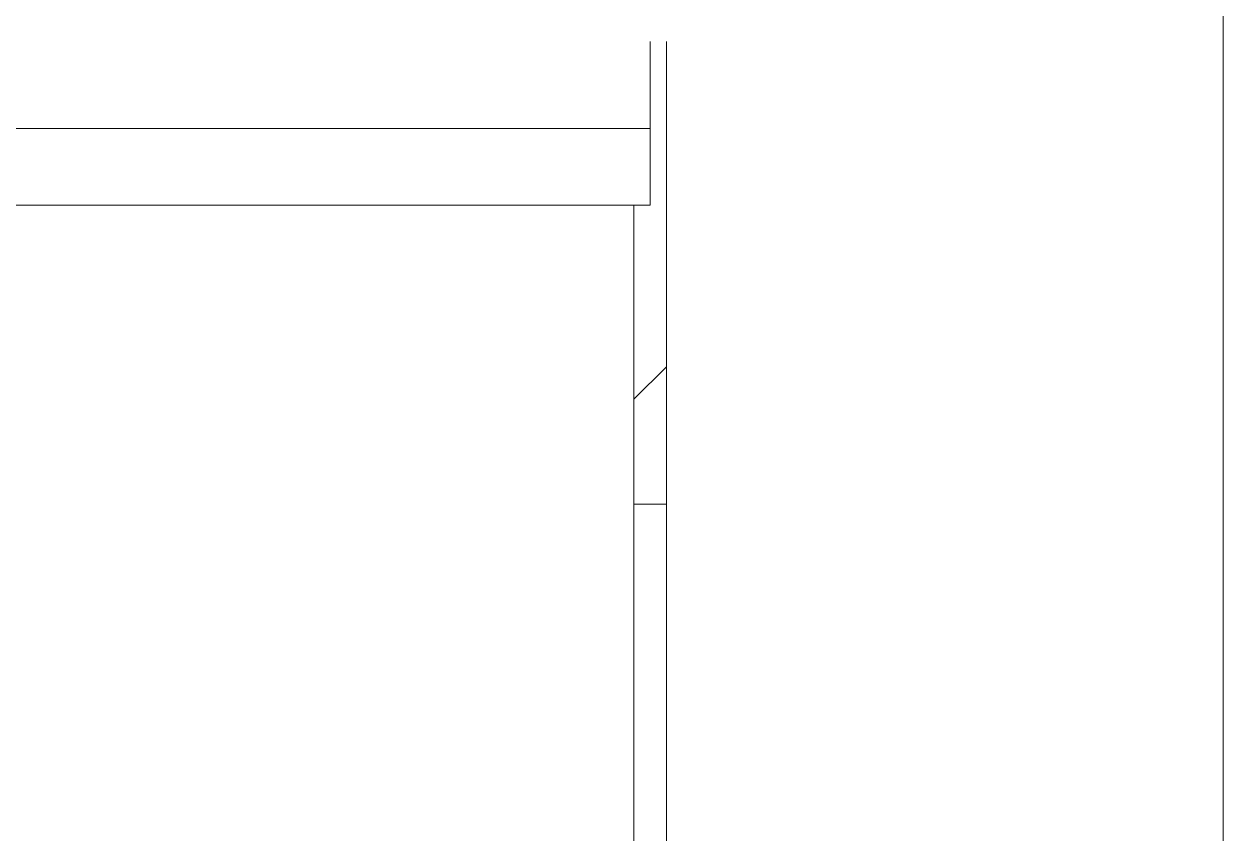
# Model space of a CAD drawing. Extents: x -319 to 3117, y -991 to 292.
# Drawn here: x 2434.59 to 2442, y -554.64 to -549.64 of the extents above; entities that cross this region are included whole.
import ezdxf

# ---------------------------------------------------------------- set-up
doc = ezdxf.new("R2010")
doc.units = 0
doc.layers.get('0').update_dxf_attribs({"lineweight": 15})
doc.layers.add('Layer 1', color=7, linetype='Continuous')

# ---------------------------------------------------------------- blocks, each defined once
blk = doc.blocks.new('A$C160C5CDC')
at = {"layer": 'Layer 1', "color": 0, "lineweight": 20}
for points in [[(18.2118, 42.5326), (18.2118, 42.5326), (18.2118, 43.0439), (18.2118, 43.0439)], [(18.2118, 42.5326), (18.2118, 42.5326), (18.2118, 43.0439), (18.2118, 43.0439)], [(18.2118, 42.5326), (18.2118, 42.5326), (18.2118, 43.0439), (18.2118, 43.0439)], [(18.2118, 42.5326), (18.2118, 42.5326), (18.2118, 43.0439), (18.2118, 43.0439)], [(18.2118, 42.5326), (18.2118, 42.5326), (18.2118, 43.0439), (18.2118, 43.0439)], [(18.2118, 42.5326), (18.2118, 42.5326), (18.2118, 43.0439), (18.2118, 43.0439)], [(18.2118, 42.5326), (18.2118, 42.5326), (18.2118, 43.0439), (18.2118, 43.0439)], [(18.2118, 42.5326), (18.2118, 42.5326), (18.2118, 43.0439), (18.2118, 43.0439)], [(18.2118, 42.5326), (18.2118, 42.5326), (18.2118, 43.0439), (18.2118, 43.0439)], [(18.2118, 42.5326), (18.2118, 42.5326), (18.2118, 43.0439), (18.2118, 43.0439)], [(18.2118, 42.5326), (18.2118, 42.5326), (18.2118, 43.0439), (18.2118, 43.0439)], [(18.2118, 42.5326), (18.2118, 42.5326), (18.2118, 43.0439), (18.2118, 43.0439)], [(18.2118, 42.5326), (18.2118, 42.5326), (18.2118, 43.0439), (18.2118, 43.0439)], [(18.2118, 42.5326), (18.2118, 42.5326), (18.2118, 43.0439), (18.2118, 43.0439)], [(18.2118, 42.5326), (18.2118, 42.5326), (18.2118, 43.0439), (18.2118, 43.0439)], [(18.2118, 42.5326), (18.2118, 42.5326), (18.2118, 43.0439), (18.2118, 43.0439)], [(18.2118, 42.5326), (18.2118, 42.5326), (18.2118, 43.0439), (18.2118, 43.0439)], [(18.2118, 42.5326), (18.2118, 42.5326), (18.2118, 43.0439), (18.2118, 43.0439)], [(18.2118, 42.5326), (18.2118, 42.5326), (18.2118, 43.0439), (18.2118, 43.0439)], [(18.2118, 42.5326), (18.2118, 42.5326), (18.2118, 43.0439), (18.2118, 43.0439)], [(18.2118, 42.5326), (18.2118, 42.5326), (18.2118, 43.0439), (18.2118, 43.0439)], [(18.2118, 42.786), (18.2118, 42.786), (18.2118, 42.5326), (18.2118, 42.5326)], [(18.2118, 42.786), (18.2118, 42.786), (18.2118, 42.5326), (18.2118, 42.5326)], [(18.2118, 42.786), (18.2118, 42.786), (18.2118, 42.5326), (18.2118, 42.5326)], [(18.2118, 42.786), (18.2118, 42.786), (18.2118, 42.5326), (18.2118, 42.5326)], [(18.2118, 42.786), (18.2118, 42.786), (18.2118, 42.5326), (18.2118, 42.5326)], [(18.2118, 42.786), (18.2118, 42.786), (18.2118, 42.5326), (18.2118, 42.5326)], [(18.2118, 42.786), (18.2118, 42.786), (18.2118, 42.5326), (18.2118, 42.5326)], [(18.2118, 42.786), (18.2118, 42.786), (18.2118, 42.5326), (18.2118, 42.5326)], [(18.2118, 42.786), (18.2118, 42.786), (18.2118, 42.5326), (18.2118, 42.5326)], [(18.2118, 42.786), (18.2118, 42.786), (18.2118, 42.5326), (18.2118, 42.5326)], [(18.2118, 42.786), (18.2118, 42.786), (18.2118, 42.5326), (18.2118, 42.5326)], [(18.2118, 42.786), (18.2118, 42.786), (18.2118, 42.5326), (18.2118, 42.5326)], [(18.2118, 42.786), (18.2118, 42.786), (18.2118, 42.5326), (18.2118, 42.5326)], [(18.2118, 42.786), (18.2118, 42.786), (18.2118, 42.5326), (18.2118, 42.5326)], [(18.2118, 42.786), (18.2118, 42.786), (18.2118, 42.5326), (18.2118, 42.5326)], [(18.2118, 42.786), (18.2118, 42.786), (18.2118, 42.5326), (18.2118, 42.5326)], [(18.2118, 42.786), (18.2118, 42.786), (18.2118, 42.5326), (18.2118, 42.5326)], [(18.2118, 42.786), (18.2118, 42.786), (18.2118, 42.5326), (18.2118, 42.5326)], [(18.2118, 42.786), (18.2118, 42.786), (18.2118, 42.5326), (18.2118, 42.5326)], [(18.2118, 42.786), (18.2118, 42.786), (18.2118, 42.5326), (18.2118, 42.5326)], [(18.2118, 42.786), (18.2118, 42.786), (18.2118, 42.5326), (18.2118, 42.5326)], [(18.2118, 42.786), (18.2118, 42.786), (18.2118, 42.5326), (18.2118, 42.5326)], [(18.2118, 42.786), (18.2118, 42.786), (18.2118, 42.5326), (18.2118, 42.5326)], [(18.2118, 42.786), (18.2118, 42.786), (18.2118, 42.5326), (18.2118, 42.5326)], [(18.2118, 42.786), (18.2118, 42.786), (18.2118, 42.5326), (18.2118, 42.5326)], [(18.2118, 42.786), (18.2118, 42.786), (18.2118, 42.5326), (18.2118, 42.5326)], [(18.2118, 42.786), (18.2118, 42.786), (18.2118, 42.5326), (18.2118, 42.5326)], [(18.2118, 42.786), (18.2118, 42.786), (18.2118, 42.5326), (18.2118, 42.5326)], [(18.2118, 42.786), (18.2118, 42.786), (18.2118, 42.5326), (18.2118, 42.5326)], [(18.2118, 42.786), (18.2118, 42.786), (18.2118, 42.5326), (18.2118, 42.5326)], [(18.2118, 42.786), (18.2118, 42.786), (18.2118, 42.5326), (18.2118, 42.5326)], [(18.2118, 42.786), (18.2118, 42.786), (18.2118, 42.5326), (18.2118, 42.5326)], [(18.2118, 42.786), (18.2118, 42.786), (18.2118, 42.5326), (18.2118, 42.5326)], [(18.2118, 42.786), (18.2118, 42.786), (18.2118, 42.5326), (18.2118, 42.5326)], [(18.2118, 42.786), (18.2118, 42.786), (18.2118, 42.5326), (18.2118, 42.5326)], [(18.2118, 42.786), (18.2118, 42.786), (18.2118, 42.5326), (18.2118, 42.5326)], [(18.2118, 42.786), (18.2118, 42.786), (18.2118, 42.5326), (18.2118, 42.5326)], [(18.2118, 42.786), (18.2118, 42.786), (18.2118, 42.5326), (18.2118, 42.5326)], [(18.2118, 42.786), (18.2118, 42.786), (18.2118, 42.5326), (18.2118, 42.5326)], [(18.2118, 42.786), (18.2118, 42.786), (18.2118, 42.5326), (18.2118, 42.5326)], [(18.2118, 42.786), (18.2118, 42.786), (18.2118, 42.5326), (18.2118, 42.5326)], [(18.2118, 42.786), (18.2118, 42.786), (18.2118, 42.5326), (18.2118, 42.5326)], [(14.6739, 42.5706), (14.6739, 42.5706), (14.6739, 42.5706), (14.6739, 42.5706)], [(14.6739, 42.033), (14.6739, 42.033), (14.6739, 42.5706), (14.6739, 42.5706)], [(14.6739, 42.033), (14.6739, 42.033), (14.6739, 42.5706), (14.6739, 42.5706)], [(14.6739, 42.033), (14.6739, 42.033), (14.6739, 42.5706), (14.6739, 42.5706)], [(14.6739, 42.033), (14.6739, 42.033), (14.6739, 42.5706), (14.6739, 42.5706)], [(14.6739, 42.033), (14.6739, 42.033), (14.6739, 42.5706), (14.6739, 42.5706)], [(14.6739, 42.033), (14.6739, 42.033), (14.6739, 42.5706), (14.6739, 42.5706)], [(14.6739, 42.033), (14.6739, 42.033), (14.6739, 42.5706), (14.6739, 42.5706)], [(14.6739, 42.033), (14.6739, 42.033), (14.6739, 42.5706), (14.6739, 42.5706)], [(14.6739, 42.033), (14.6739, 42.033), (14.6739, 42.5706), (14.6739, 42.5706)], [(14.6739, 42.033), (14.6739, 42.033), (14.6739, 42.5706), (14.6739, 42.5706)], [(14.6739, 42.033), (14.6739, 42.033), (14.6739, 42.5706), (14.6739, 42.5706)], [(14.6739, 42.033), (14.6739, 42.033), (14.6739, 42.5706), (14.6739, 42.5706)], [(14.6739, 42.033), (14.6739, 42.033), (14.6739, 42.5706), (14.6739, 42.5706)], [(14.6739, 42.033), (14.6739, 42.033), (14.6739, 42.5706), (14.6739, 42.5706)], [(14.6739, 42.033), (14.6739, 42.033), (14.6739, 42.5706), (14.6739, 42.5706)], [(14.6739, 42.033), (14.6739, 42.033), (14.6739, 42.5706), (14.6739, 42.5706)], [(14.6739, 42.033), (14.6739, 42.033), (14.6739, 42.5706), (14.6739, 42.5706)], [(14.6739, 42.033), (14.6739, 42.033), (14.6739, 42.5706), (14.6739, 42.5706)], [(14.6739, 42.033), (14.6739, 42.033), (14.6739, 42.5706), (14.6739, 42.5706)], [(14.6739, 42.033), (14.6739, 42.033), (14.6739, 42.5706), (14.6739, 42.5706)], [(14.6739, 42.033), (14.6739, 42.033), (14.6739, 42.5706), (14.6739, 42.5706)], [(14.7744, 42.5706), (14.7744, 42.5706), (14.7744, 42.5706), (14.7744, 42.5706)], [(14.7744, 42.3445), (14.7744, 42.3445), (14.7744, 42.5706), (14.7744, 42.5706)], [(14.7744, 42.3445), (14.7744, 42.3445), (14.7744, 42.5706), (14.7744, 42.5706)], [(14.7744, 42.3445), (14.7744, 42.3445), (14.7744, 42.5706), (14.7744, 42.5706)], [(14.7744, 42.3445), (14.7744, 42.3445), (14.7744, 42.5706), (14.7744, 42.5706)], [(14.7744, 42.3445), (14.7744, 42.3445), (14.7744, 42.5706), (14.7744, 42.5706)], [(14.7744, 42.3445), (14.7744, 42.3445), (14.7744, 42.5706), (14.7744, 42.5706)], [(14.7744, 42.3445), (14.7744, 42.3445), (14.7744, 42.5706), (14.7744, 42.5706)], [(14.7744, 42.3445), (14.7744, 42.3445), (14.7744, 42.5706), (14.7744, 42.5706)], [(14.7744, 42.3445), (14.7744, 42.3445), (14.7744, 42.5706), (14.7744, 42.5706)], [(14.7744, 42.3445), (14.7744, 42.3445), (14.7744, 42.5706), (14.7744, 42.5706)], [(14.7744, 42.3445), (14.7744, 42.3445), (14.7744, 42.5706), (14.7744, 42.5706)], [(14.7744, 42.3445), (14.7744, 42.3445), (14.7744, 42.5706), (14.7744, 42.5706)], [(14.7744, 42.3445), (14.7744, 42.3445), (14.7744, 42.5706), (14.7744, 42.5706)], [(14.7744, 42.3445), (14.7744, 42.3445), (14.7744, 42.5706), (14.7744, 42.5706)], [(14.7744, 42.3445), (14.7744, 42.3445), (14.7744, 42.5706), (14.7744, 42.5706)], [(14.7744, 42.3445), (14.7744, 42.3445), (14.7744, 42.5706), (14.7744, 42.5706)], [(14.7744, 42.3445), (14.7744, 42.3445), (14.7744, 42.5706), (14.7744, 42.5706)], [(14.7744, 42.3445), (14.7744, 42.3445), (14.7744, 42.5706), (14.7744, 42.5706)], [(14.7744, 42.3445), (14.7744, 42.3445), (14.7744, 42.5706), (14.7744, 42.5706)], [(14.7744, 42.3445), (14.7744, 42.3445), (14.7744, 42.5706), (14.7744, 42.5706)], [(14.7744, 42.3445), (14.7744, 42.3445), (14.7744, 42.5706), (14.7744, 42.5706)], [(18.2118, 42.5326), (18.2118, 42.5326), (18.2118, 42.5326), (18.2118, 42.5326)], [(18.2118, 42.5326), (18.2118, 42.5326), (18.2118, 41.3301), (18.2118, 41.3301)], [(18.2118, 42.5326), (18.2118, 42.5326), (18.2118, 41.3301), (18.2118, 41.3301)], [(18.2118, 42.5326), (18.2118, 42.5326), (18.2118, 41.3301), (18.2118, 41.3301)], [(18.2118, 42.5326), (18.2118, 42.5326), (18.2118, 41.3301), (18.2118, 41.3301)], [(18.2118, 42.5326), (18.2118, 42.5326), (18.2118, 41.3301), (18.2118, 41.3301)], [(18.2118, 42.5326), (18.2118, 42.5326), (18.2118, 41.3301), (18.2118, 41.3301)], [(18.2118, 42.5326), (18.2118, 42.5326), (18.2118, 41.3301), (18.2118, 41.3301)], [(18.2118, 42.5326), (18.2118, 42.5326), (18.2118, 41.3301), (18.2118, 41.3301)], [(18.2118, 42.5326), (18.2118, 42.5326), (18.2118, 41.3301), (18.2118, 41.3301)], [(18.2118, 42.5326), (18.2118, 42.5326), (18.2118, 41.3301), (18.2118, 41.3301)], [(18.2118, 42.5326), (18.2118, 42.5326), (18.2118, 41.3301), (18.2118, 41.3301)], [(18.2118, 42.5326), (18.2118, 42.5326), (18.2118, 41.3301), (18.2118, 41.3301)], [(18.2118, 42.5326), (18.2118, 42.5326), (18.2118, 41.3301), (18.2118, 41.3301)], [(18.2118, 42.5326), (18.2118, 42.5326), (18.2118, 41.3301), (18.2118, 41.3301)], [(18.2118, 42.5326), (18.2118, 42.5326), (18.2118, 41.3301), (18.2118, 41.3301)], [(18.2118, 42.5326), (18.2118, 42.5326), (18.2118, 41.3301), (18.2118, 41.3301)], [(18.2118, 42.5326), (18.2118, 42.5326), (18.2118, 41.3301), (18.2118, 41.3301)], [(18.2118, 42.5326), (18.2118, 42.5326), (18.2118, 41.3301), (18.2118, 41.3301)], [(18.2118, 42.5326), (18.2118, 42.5326), (18.2118, 41.3301), (18.2118, 41.3301)], [(18.2118, 42.5326), (18.2118, 42.5326), (18.2118, 41.3301), (18.2118, 41.3301)], [(18.2118, 42.5326), (18.2118, 42.5326), (18.2118, 41.3301), (18.2118, 41.3301)], [(18.2118, 42.5326), (18.2118, 42.5326), (18.2118, 42.5326), (18.2118, 42.5326)], [(18.2118, 42.5326), (18.2118, 42.5326), (18.2118, 42.5326), (18.2118, 42.5326)], [(18.2118, 41.3301), (18.2118, 41.3301), (18.2118, 42.5326), (18.2118, 42.5326)], [(18.2118, 41.3301), (18.2118, 41.3301), (18.2118, 42.5326), (18.2118, 42.5326)], [(18.2118, 41.3301), (18.2118, 41.3301), (18.2118, 42.5326), (18.2118, 42.5326)], [(18.2118, 41.3301), (18.2118, 41.3301), (18.2118, 42.5326), (18.2118, 42.5326)], [(18.2118, 41.3301), (18.2118, 41.3301), (18.2118, 42.5326), (18.2118, 42.5326)], [(18.2118, 41.3301), (18.2118, 41.3301), (18.2118, 42.5326), (18.2118, 42.5326)], [(18.2118, 41.3301), (18.2118, 41.3301), (18.2118, 42.5326), (18.2118, 42.5326)], [(18.2118, 41.3301), (18.2118, 41.3301), (18.2118, 42.5326), (18.2118, 42.5326)], [(18.2118, 41.3301), (18.2118, 41.3301), (18.2118, 42.5326), (18.2118, 42.5326)], [(18.2118, 41.3301), (18.2118, 41.3301), (18.2118, 42.5326), (18.2118, 42.5326)], [(18.2118, 41.3301), (18.2118, 41.3301), (18.2118, 42.5326), (18.2118, 42.5326)], [(18.2118, 41.3301), (18.2118, 41.3301), (18.2118, 42.5326), (18.2118, 42.5326)], [(18.2118, 41.3301), (18.2118, 41.3301), (18.2118, 42.5326), (18.2118, 42.5326)], [(18.2118, 41.3301), (18.2118, 41.3301), (18.2118, 42.5326), (18.2118, 42.5326)], [(18.2118, 41.3301), (18.2118, 41.3301), (18.2118, 42.5326), (18.2118, 42.5326)], [(18.2118, 41.3301), (18.2118, 41.3301), (18.2118, 42.5326), (18.2118, 42.5326)], [(18.2118, 41.3301), (18.2118, 41.3301), (18.2118, 42.5326), (18.2118, 42.5326)], [(18.2118, 41.3301), (18.2118, 41.3301), (18.2118, 42.5326), (18.2118, 42.5326)], [(18.2118, 41.3301), (18.2118, 41.3301), (18.2118, 42.5326), (18.2118, 42.5326)], [(18.2118, 41.3301), (18.2118, 41.3301), (18.2118, 42.5326), (18.2118, 42.5326)], [(18.2118, 41.3301), (18.2118, 41.3301), (18.2118, 42.5326), (18.2118, 42.5326)], [(18.2118, 42.5326), (18.2118, 42.5326), (18.2118, 42.5326), (18.2118, 42.5326)], [(18.2118, 42.5326), (18.2118, 42.5326), (18.2118, 42.5326), (18.2118, 42.5326)], [(18.2118, 42.5326), (18.2118, 42.5326), (18.2118, 41.3301), (18.2118, 41.3301)], [(18.2118, 42.5326), (18.2118, 42.5326), (18.2118, 41.3301), (18.2118, 41.3301)], [(18.2118, 42.5326), (18.2118, 42.5326), (18.2118, 41.3301), (18.2118, 41.3301)], [(18.2118, 42.5326), (18.2118, 42.5326), (18.2118, 41.3301), (18.2118, 41.3301)], [(18.2118, 42.5326), (18.2118, 42.5326), (18.2118, 41.3301), (18.2118, 41.3301)], [(18.2118, 42.5326), (18.2118, 42.5326), (18.2118, 41.3301), (18.2118, 41.3301)], [(18.2118, 42.5326), (18.2118, 42.5326), (18.2118, 41.3301), (18.2118, 41.3301)], [(18.2118, 42.5326), (18.2118, 42.5326), (18.2118, 41.3301), (18.2118, 41.3301)], [(18.2118, 42.5326), (18.2118, 42.5326), (18.2118, 41.3301), (18.2118, 41.3301)], [(18.2118, 42.5326), (18.2118, 42.5326), (18.2118, 41.3301), (18.2118, 41.3301)], [(18.2118, 42.5326), (18.2118, 42.5326), (18.2118, 41.3301), (18.2118, 41.3301)], [(18.2118, 42.5326), (18.2118, 42.5326), (18.2118, 41.3301), (18.2118, 41.3301)], [(18.2118, 42.5326), (18.2118, 42.5326), (18.2118, 41.3301), (18.2118, 41.3301)], [(18.2118, 42.5326), (18.2118, 42.5326), (18.2118, 41.3301), (18.2118, 41.3301)], [(18.2118, 42.5326), (18.2118, 42.5326), (18.2118, 41.3301), (18.2118, 41.3301)], [(18.2118, 42.5326), (18.2118, 42.5326), (18.2118, 41.3301), (18.2118, 41.3301)], [(18.2118, 42.5326), (18.2118, 42.5326), (18.2118, 41.3301), (18.2118, 41.3301)], [(18.2118, 42.5326), (18.2118, 42.5326), (18.2118, 41.3301), (18.2118, 41.3301)], [(18.2118, 42.5326), (18.2118, 42.5326), (18.2118, 41.3301), (18.2118, 41.3301)], [(18.2118, 42.5326), (18.2118, 42.5326), (18.2118, 41.3301), (18.2118, 41.3301)], [(18.2118, 42.5326), (18.2118, 42.5326), (18.2118, 41.3301), (18.2118, 41.3301)], [(18.2118, 42.5326), (18.2118, 42.5326), (18.2118, 42.5326), (18.2118, 42.5326)], [(14.7744, 42.3445), (14.7744, 42.3445), (14.7744, 42.3445), (14.7744, 42.3445)], [(14.7744, 41.4862), (14.7744, 41.4862), (14.7744, 42.3445), (14.7744, 42.3445)], [(14.7744, 41.4862), (14.7744, 41.4862), (14.7744, 42.3445), (14.7744, 42.3445)], [(14.7744, 41.4862), (14.7744, 41.4862), (14.7744, 42.3445), (14.7744, 42.3445)], [(14.7744, 41.4862), (14.7744, 41.4862), (14.7744, 42.3445), (14.7744, 42.3445)], [(14.7744, 41.4862), (14.7744, 41.4862), (14.7744, 42.3445), (14.7744, 42.3445)], [(14.7744, 41.4862), (14.7744, 41.4862), (14.7744, 42.3445), (14.7744, 42.3445)], [(14.7744, 41.4862), (14.7744, 41.4862), (14.7744, 42.3445), (14.7744, 42.3445)], [(14.7744, 41.4862), (14.7744, 41.4862), (14.7744, 42.3445), (14.7744, 42.3445)], [(14.7744, 41.4862), (14.7744, 41.4862), (14.7744, 42.3445), (14.7744, 42.3445)], [(14.7744, 41.4862), (14.7744, 41.4862), (14.7744, 42.3445), (14.7744, 42.3445)], [(14.7744, 41.4862), (14.7744, 41.4862), (14.7744, 42.3445), (14.7744, 42.3445)], [(14.7744, 41.4862), (14.7744, 41.4862), (14.7744, 42.3445), (14.7744, 42.3445)], [(14.7744, 41.4862), (14.7744, 41.4862), (14.7744, 42.3445), (14.7744, 42.3445)], [(14.7744, 41.4862), (14.7744, 41.4862), (14.7744, 42.3445), (14.7744, 42.3445)], [(14.7744, 41.4862), (14.7744, 41.4862), (14.7744, 42.3445), (14.7744, 42.3445)], [(14.7744, 41.4862), (14.7744, 41.4862), (14.7744, 42.3445), (14.7744, 42.3445)], [(14.7744, 41.4862), (14.7744, 41.4862), (14.7744, 42.3445), (14.7744, 42.3445)], [(14.7744, 41.4862), (14.7744, 41.4862), (14.7744, 42.3445), (14.7744, 42.3445)], [(14.7744, 41.4862), (14.7744, 41.4862), (14.7744, 42.3445), (14.7744, 42.3445)], [(14.7744, 41.4862), (14.7744, 41.4862), (14.7744, 42.3445), (14.7744, 42.3445)], [(14.7744, 41.4862), (14.7744, 41.4862), (14.7744, 42.3445), (14.7744, 42.3445)], [(14.7744, 42.3445), (14.7744, 42.3445), (14.7744, 42.3445), (14.7744, 42.3445)], [(3.6531, 42.033), (3.6531, 42.033), (14.6739, 42.033), (14.6739, 42.033)], [(3.6531, 42.033), (3.6531, 42.033), (14.6739, 42.033), (14.6739, 42.033)], [(3.6531, 42.033), (3.6531, 42.033), (14.6739, 42.033), (14.6739, 42.033)], [(3.6531, 42.033), (3.6531, 42.033), (14.6739, 42.033), (14.6739, 42.033)], [(3.6531, 42.033), (3.6531, 42.033), (14.6739, 42.033), (14.6739, 42.033)], [(3.6531, 42.033), (3.6531, 42.033), (14.6739, 42.033), (14.6739, 42.033)], [(3.6531, 42.033), (3.6531, 42.033), (14.6739, 42.033), (14.6739, 42.033)], [(3.6531, 42.033), (3.6531, 42.033), (14.6739, 42.033), (14.6739, 42.033)], [(3.6531, 42.033), (3.6531, 42.033), (14.6739, 42.033), (14.6739, 42.033)], [(3.6531, 42.033), (3.6531, 42.033), (14.6739, 42.033), (14.6739, 42.033)], [(3.6531, 42.033), (3.6531, 42.033), (14.6739, 42.033), (14.6739, 42.033)], [(3.6531, 42.033), (3.6531, 42.033), (14.6739, 42.033), (14.6739, 42.033)], [(3.6531, 42.033), (3.6531, 42.033), (14.6739, 42.033), (14.6739, 42.033)], [(3.6531, 42.033), (3.6531, 42.033), (14.6739, 42.033), (14.6739, 42.033)], [(3.6531, 42.033), (3.6531, 42.033), (14.6739, 42.033), (14.6739, 42.033)], [(3.6531, 42.033), (3.6531, 42.033), (14.6739, 42.033), (14.6739, 42.033)], [(3.6531, 42.033), (3.6531, 42.033), (14.6739, 42.033), (14.6739, 42.033)], [(3.6531, 42.033), (3.6531, 42.033), (14.6739, 42.033), (14.6739, 42.033)], [(3.6531, 42.033), (3.6531, 42.033), (14.6739, 42.033), (14.6739, 42.033)], [(3.6531, 42.033), (3.6531, 42.033), (14.6739, 42.033), (14.6739, 42.033)], [(3.6531, 42.033), (3.6531, 42.033), (14.6739, 42.033), (14.6739, 42.033)], [(14.6739, 42.033), (14.6739, 42.033), (14.6739, 42.033), (14.6739, 42.033)], [(14.6739, 42.033), (14.6739, 42.033), (14.6739, 41.5593), (14.6739, 41.5593)], [(14.6739, 42.033), (14.6739, 42.033), (14.6739, 41.5593), (14.6739, 41.5593)], [(14.6739, 42.033), (14.6739, 42.033), (14.6739, 41.5593), (14.6739, 41.5593)], [(14.6739, 42.033), (14.6739, 42.033), (14.6739, 41.5593), (14.6739, 41.5593)], [(14.6739, 42.033), (14.6739, 42.033), (14.6739, 41.5593), (14.6739, 41.5593)], [(14.6739, 42.033), (14.6739, 42.033), (14.6739, 41.5593), (14.6739, 41.5593)], [(14.6739, 42.033), (14.6739, 42.033), (14.6739, 41.5593), (14.6739, 41.5593)], [(14.6739, 42.033), (14.6739, 42.033), (14.6739, 41.5593), (14.6739, 41.5593)], [(14.6739, 42.033), (14.6739, 42.033), (14.6739, 41.5593), (14.6739, 41.5593)], [(14.6739, 42.033), (14.6739, 42.033), (14.6739, 41.5593), (14.6739, 41.5593)], [(14.6739, 42.033), (14.6739, 42.033), (14.6739, 41.5593), (14.6739, 41.5593)], [(14.6739, 42.033), (14.6739, 42.033), (14.6739, 41.5593), (14.6739, 41.5593)], [(14.6739, 42.033), (14.6739, 42.033), (14.6739, 41.5593), (14.6739, 41.5593)], [(14.6739, 42.033), (14.6739, 42.033), (14.6739, 41.5593), (14.6739, 41.5593)], [(14.6739, 42.033), (14.6739, 42.033), (14.6739, 41.5593), (14.6739, 41.5593)], [(14.6739, 42.033), (14.6739, 42.033), (14.6739, 41.5593), (14.6739, 41.5593)], [(14.6739, 42.033), (14.6739, 42.033), (14.6739, 41.5593), (14.6739, 41.5593)], [(14.6739, 42.033), (14.6739, 42.033), (14.6739, 41.5593), (14.6739, 41.5593)], [(14.6739, 42.033), (14.6739, 42.033), (14.6739, 41.5593), (14.6739, 41.5593)], [(14.6739, 42.033), (14.6739, 42.033), (14.6739, 41.5593), (14.6739, 41.5593)], [(14.6739, 42.033), (14.6739, 42.033), (14.6739, 41.5593), (14.6739, 41.5593)], [(14.6739, 42.033), (14.6739, 42.033), (14.6739, 42.033), (14.6739, 42.033)], [(14.6739, 42.033), (14.6739, 42.033), (14.6739, 42.033), (14.6739, 42.033)], [(14.6739, 41.5593), (14.6739, 41.5593), (3.6531, 41.5593), (3.6531, 41.5593)], [(14.6739, 41.5593), (14.6739, 41.5593), (3.6531, 41.5593), (3.6531, 41.5593)], [(14.6739, 41.5593), (14.6739, 41.5593), (3.6531, 41.5593), (3.6531, 41.5593)], [(14.6739, 41.5593), (14.6739, 41.5593), (3.6531, 41.5593), (3.6531, 41.5593)], [(14.6739, 41.5593), (14.6739, 41.5593), (3.6531, 41.5593), (3.6531, 41.5593)], [(14.6739, 41.5593), (14.6739, 41.5593), (3.6531, 41.5593), (3.6531, 41.5593)], [(14.6739, 41.5593), (14.6739, 41.5593), (3.6531, 41.5593), (3.6531, 41.5593)], [(14.6739, 41.5593), (14.6739, 41.5593), (3.6531, 41.5593), (3.6531, 41.5593)], [(14.6739, 41.5593), (14.6739, 41.5593), (3.6531, 41.5593), (3.6531, 41.5593)], [(14.6739, 41.5593), (14.6739, 41.5593), (3.6531, 41.5593), (3.6531, 41.5593)], [(14.6739, 41.5593), (14.6739, 41.5593), (3.6531, 41.5593), (3.6531, 41.5593)], [(14.6739, 41.5593), (14.6739, 41.5593), (3.6531, 41.5593), (3.6531, 41.5593)], [(14.6739, 41.5593), (14.6739, 41.5593), (3.6531, 41.5593), (3.6531, 41.5593)], [(14.6739, 41.5593), (14.6739, 41.5593), (3.6531, 41.5593), (3.6531, 41.5593)], [(14.6739, 41.5593), (14.6739, 41.5593), (3.6531, 41.5593), (3.6531, 41.5593)], [(14.6739, 41.5593), (14.6739, 41.5593), (3.6531, 41.5593), (3.6531, 41.5593)], [(14.6739, 41.5593), (14.6739, 41.5593), (3.6531, 41.5593), (3.6531, 41.5593)], [(14.6739, 41.5593), (14.6739, 41.5593), (3.6531, 41.5593), (3.6531, 41.5593)], [(14.6739, 41.5593), (14.6739, 41.5593), (3.6531, 41.5593), (3.6531, 41.5593)], [(14.6739, 41.5593), (14.6739, 41.5593), (3.6531, 41.5593), (3.6531, 41.5593)], [(14.6739, 41.5593), (14.6739, 41.5593), (3.6531, 41.5593), (3.6531, 41.5593)], [(14.5724, 41.5593), (14.5724, 41.5593), (14.5724, 41.5593), (14.5724, 41.5593)], [(14.5724, 37.5259), (14.5724, 37.5259), (14.5724, 41.5593), (14.5724, 41.5593)], [(14.5724, 37.5259), (14.5724, 37.5259), (14.5724, 41.5593), (14.5724, 41.5593)], [(14.5724, 37.5259), (14.5724, 37.5259), (14.5724, 41.5593), (14.5724, 41.5593)], [(14.5724, 37.5259), (14.5724, 37.5259), (14.5724, 41.5593), (14.5724, 41.5593)], [(14.5724, 37.5259), (14.5724, 37.5259), (14.5724, 41.5593), (14.5724, 41.5593)], [(14.5724, 37.5259), (14.5724, 37.5259), (14.5724, 41.5593), (14.5724, 41.5593)], [(14.5724, 37.5259), (14.5724, 37.5259), (14.5724, 41.5593), (14.5724, 41.5593)], [(14.5724, 37.5259), (14.5724, 37.5259), (14.5724, 41.5593), (14.5724, 41.5593)], [(14.5724, 37.5259), (14.5724, 37.5259), (14.5724, 41.5593), (14.5724, 41.5593)], [(14.5724, 37.5259), (14.5724, 37.5259), (14.5724, 41.5593), (14.5724, 41.5593)], [(14.5724, 37.5259), (14.5724, 37.5259), (14.5724, 41.5593), (14.5724, 41.5593)], [(14.5724, 37.5259), (14.5724, 37.5259), (14.5724, 41.5593), (14.5724, 41.5593)], [(14.5724, 37.5259), (14.5724, 37.5259), (14.5724, 41.5593), (14.5724, 41.5593)], [(14.5724, 37.5259), (14.5724, 37.5259), (14.5724, 41.5593), (14.5724, 41.5593)], [(14.5724, 37.5259), (14.5724, 37.5259), (14.5724, 41.5593), (14.5724, 41.5593)], [(14.5724, 37.5259), (14.5724, 37.5259), (14.5724, 41.5593), (14.5724, 41.5593)], [(14.5724, 37.5259), (14.5724, 37.5259), (14.5724, 41.5593), (14.5724, 41.5593)], [(14.5724, 37.5259), (14.5724, 37.5259), (14.5724, 41.5593), (14.5724, 41.5593)], [(14.5724, 37.5259), (14.5724, 37.5259), (14.5724, 41.5593), (14.5724, 41.5593)], [(14.5724, 37.5259), (14.5724, 37.5259), (14.5724, 41.5593), (14.5724, 41.5593)], [(14.5724, 37.5259), (14.5724, 37.5259), (14.5724, 41.5593), (14.5724, 41.5593)], [(14.6739, 41.5593), (14.6739, 41.5593), (14.6739, 41.5593), (14.6739, 41.5593)], [(14.6739, 41.5593), (14.6739, 41.5593), (14.6739, 41.5593), (14.6739, 41.5593)], [(14.7744, 41.4862), (14.7744, 41.4862), (14.7744, 41.4862), (14.7744, 41.4862)], [(14.7744, 41.4862), (14.7744, 41.4862), (14.7744, 41.4862), (14.7744, 41.4862)], [(14.7744, 32.8396), (14.7744, 32.8396), (14.7744, 41.4862), (14.7744, 41.4862)], [(14.7744, 32.8396), (14.7744, 32.8396), (14.7744, 41.4862), (14.7744, 41.4862)], [(14.7744, 32.8396), (14.7744, 32.8396), (14.7744, 41.4862), (14.7744, 41.4862)], [(14.7744, 32.8396), (14.7744, 32.8396), (14.7744, 41.4862), (14.7744, 41.4862)], [(14.7744, 32.8396), (14.7744, 32.8396), (14.7744, 41.4862), (14.7744, 41.4862)], [(14.7744, 32.8396), (14.7744, 32.8396), (14.7744, 41.4862), (14.7744, 41.4862)], [(14.7744, 32.8396), (14.7744, 32.8396), (14.7744, 41.4862), (14.7744, 41.4862)], [(14.7744, 32.8396), (14.7744, 32.8396), (14.7744, 41.4862), (14.7744, 41.4862)], [(14.7744, 32.8396), (14.7744, 32.8396), (14.7744, 41.4862), (14.7744, 41.4862)], [(14.7744, 32.8396), (14.7744, 32.8396), (14.7744, 41.4862), (14.7744, 41.4862)], [(14.7744, 32.8396), (14.7744, 32.8396), (14.7744, 41.4862), (14.7744, 41.4862)], [(14.7744, 32.8396), (14.7744, 32.8396), (14.7744, 41.4862), (14.7744, 41.4862)], [(14.7744, 32.8396), (14.7744, 32.8396), (14.7744, 41.4862), (14.7744, 41.4862)], [(14.7744, 32.8396), (14.7744, 32.8396), (14.7744, 41.4862), (14.7744, 41.4862)], [(14.7744, 32.8396), (14.7744, 32.8396), (14.7744, 41.4862), (14.7744, 41.4862)], [(14.7744, 32.8396), (14.7744, 32.8396), (14.7744, 41.4862), (14.7744, 41.4862)], [(14.7744, 32.8396), (14.7744, 32.8396), (14.7744, 41.4862), (14.7744, 41.4862)], [(14.7744, 32.8396), (14.7744, 32.8396), (14.7744, 41.4862), (14.7744, 41.4862)], [(14.7744, 32.8396), (14.7744, 32.8396), (14.7744, 41.4862), (14.7744, 41.4862)], [(14.7744, 32.8396), (14.7744, 32.8396), (14.7744, 41.4862), (14.7744, 41.4862)], [(14.7744, 32.8396), (14.7744, 32.8396), (14.7744, 41.4862), (14.7744, 41.4862)], [(18.2118, 41.3301), (18.2118, 41.3301), (18.2118, 41.3301), (18.2118, 41.3301)], [(18.2118, 41.3301), (18.2118, 41.3301), (18.2118, 41.3301), (18.2118, 41.3301)], [(18.2118, 41.3301), (18.2118, 41.3301), (18.2118, 29.8875), (18.2118, 29.8875)], [(18.2118, 41.3301), (18.2118, 41.3301), (18.2118, 29.8875), (18.2118, 29.8875)], [(18.2118, 41.3301), (18.2118, 41.3301), (18.2118, 29.8875), (18.2118, 29.8875)], [(18.2118, 41.3301), (18.2118, 41.3301), (18.2118, 29.8875), (18.2118, 29.8875)], [(18.2118, 41.3301), (18.2118, 41.3301), (18.2118, 29.8875), (18.2118, 29.8875)], [(18.2118, 41.3301), (18.2118, 41.3301), (18.2118, 29.8875), (18.2118, 29.8875)], [(18.2118, 41.3301), (18.2118, 41.3301), (18.2118, 29.8875), (18.2118, 29.8875)], [(18.2118, 41.3301), (18.2118, 41.3301), (18.2118, 29.8875), (18.2118, 29.8875)], [(18.2118, 41.3301), (18.2118, 41.3301), (18.2118, 29.8875), (18.2118, 29.8875)], [(18.2118, 41.3301), (18.2118, 41.3301), (18.2118, 29.8875), (18.2118, 29.8875)], [(18.2118, 41.3301), (18.2118, 41.3301), (18.2118, 29.8875), (18.2118, 29.8875)], [(18.2118, 41.3301), (18.2118, 41.3301), (18.2118, 29.8875), (18.2118, 29.8875)], [(18.2118, 41.3301), (18.2118, 41.3301), (18.2118, 29.8875), (18.2118, 29.8875)], [(18.2118, 41.3301), (18.2118, 41.3301), (18.2118, 29.8875), (18.2118, 29.8875)], [(18.2118, 41.3301), (18.2118, 41.3301), (18.2118, 29.8875), (18.2118, 29.8875)], [(18.2118, 41.3301), (18.2118, 41.3301), (18.2118, 29.8875), (18.2118, 29.8875)], [(18.2118, 41.3301), (18.2118, 41.3301), (18.2118, 29.8875), (18.2118, 29.8875)], [(18.2118, 41.3301), (18.2118, 41.3301), (18.2118, 29.8875), (18.2118, 29.8875)], [(18.2118, 41.3301), (18.2118, 41.3301), (18.2118, 29.8875), (18.2118, 29.8875)], [(18.2118, 41.3301), (18.2118, 41.3301), (18.2118, 29.8875), (18.2118, 29.8875)], [(18.2118, 41.3301), (18.2118, 41.3301), (18.2118, 29.8875), (18.2118, 29.8875)], [(18.2118, 41.3301), (18.2118, 41.3301), (18.2118, 41.3301), (18.2118, 41.3301)], [(18.2118, 41.3301), (18.2118, 41.3301), (18.2118, 41.3301), (18.2118, 41.3301)], [(18.2118, 29.8549), (18.2118, 29.8549), (18.2118, 41.3301), (18.2118, 41.3301)], [(18.2118, 29.8549), (18.2118, 29.8549), (18.2118, 41.3301), (18.2118, 41.3301)], [(18.2118, 29.8549), (18.2118, 29.8549), (18.2118, 41.3301), (18.2118, 41.3301)], [(18.2118, 29.8549), (18.2118, 29.8549), (18.2118, 41.3301), (18.2118, 41.3301)], [(18.2118, 29.8549), (18.2118, 29.8549), (18.2118, 41.3301), (18.2118, 41.3301)], [(18.2118, 29.8549), (18.2118, 29.8549), (18.2118, 41.3301), (18.2118, 41.3301)], [(18.2118, 29.8549), (18.2118, 29.8549), (18.2118, 41.3301), (18.2118, 41.3301)], [(18.2118, 29.8549), (18.2118, 29.8549), (18.2118, 41.3301), (18.2118, 41.3301)], [(18.2118, 29.8549), (18.2118, 29.8549), (18.2118, 41.3301), (18.2118, 41.3301)], [(18.2118, 29.8549), (18.2118, 29.8549), (18.2118, 41.3301), (18.2118, 41.3301)], [(18.2118, 29.8549), (18.2118, 29.8549), (18.2118, 41.3301), (18.2118, 41.3301)], [(18.2118, 29.8549), (18.2118, 29.8549), (18.2118, 41.3301), (18.2118, 41.3301)], [(18.2118, 29.8549), (18.2118, 29.8549), (18.2118, 41.3301), (18.2118, 41.3301)], [(18.2118, 29.8549), (18.2118, 29.8549), (18.2118, 41.3301), (18.2118, 41.3301)], [(18.2118, 29.8549), (18.2118, 29.8549), (18.2118, 41.3301), (18.2118, 41.3301)], [(18.2118, 29.8549), (18.2118, 29.8549), (18.2118, 41.3301), (18.2118, 41.3301)], [(18.2118, 29.8549), (18.2118, 29.8549), (18.2118, 41.3301), (18.2118, 41.3301)], [(18.2118, 29.8549), (18.2118, 29.8549), (18.2118, 41.3301), (18.2118, 41.3301)], [(18.2118, 29.8549), (18.2118, 29.8549), (18.2118, 41.3301), (18.2118, 41.3301)], [(18.2118, 29.8549), (18.2118, 29.8549), (18.2118, 41.3301), (18.2118, 41.3301)], [(18.2118, 29.8549), (18.2118, 29.8549), (18.2118, 41.3301), (18.2118, 41.3301)], [(18.2118, 41.3301), (18.2118, 41.3301), (18.2118, 41.3301), (18.2118, 41.3301)], [(18.2118, 41.3301), (18.2118, 41.3301), (18.2118, 41.3301), (18.2118, 41.3301)], [(18.2118, 41.3301), (18.2118, 41.3301), (18.2118, 29.8875), (18.2118, 29.8875)], [(18.2118, 41.3301), (18.2118, 41.3301), (18.2118, 29.8875), (18.2118, 29.8875)], [(18.2118, 41.3301), (18.2118, 41.3301), (18.2118, 29.8875), (18.2118, 29.8875)], [(18.2118, 41.3301), (18.2118, 41.3301), (18.2118, 29.8875), (18.2118, 29.8875)], [(18.2118, 41.3301), (18.2118, 41.3301), (18.2118, 29.8875), (18.2118, 29.8875)], [(18.2118, 41.3301), (18.2118, 41.3301), (18.2118, 29.8875), (18.2118, 29.8875)], [(18.2118, 41.3301), (18.2118, 41.3301), (18.2118, 29.8875), (18.2118, 29.8875)], [(18.2118, 41.3301), (18.2118, 41.3301), (18.2118, 29.8875), (18.2118, 29.8875)], [(18.2118, 41.3301), (18.2118, 41.3301), (18.2118, 29.8875), (18.2118, 29.8875)], [(18.2118, 41.3301), (18.2118, 41.3301), (18.2118, 29.8875), (18.2118, 29.8875)], [(18.2118, 41.3301), (18.2118, 41.3301), (18.2118, 29.8875), (18.2118, 29.8875)], [(18.2118, 41.3301), (18.2118, 41.3301), (18.2118, 29.8875), (18.2118, 29.8875)], [(18.2118, 41.3301), (18.2118, 41.3301), (18.2118, 29.8875), (18.2118, 29.8875)], [(18.2118, 41.3301), (18.2118, 41.3301), (18.2118, 29.8875), (18.2118, 29.8875)], [(18.2118, 41.3301), (18.2118, 41.3301), (18.2118, 29.8875), (18.2118, 29.8875)], [(18.2118, 41.3301), (18.2118, 41.3301), (18.2118, 29.8875), (18.2118, 29.8875)], [(18.2118, 41.3301), (18.2118, 41.3301), (18.2118, 29.8875), (18.2118, 29.8875)], [(18.2118, 41.3301), (18.2118, 41.3301), (18.2118, 29.8875), (18.2118, 29.8875)], [(18.2118, 41.3301), (18.2118, 41.3301), (18.2118, 29.8875), (18.2118, 29.8875)], [(18.2118, 41.3301), (18.2118, 41.3301), (18.2118, 29.8875), (18.2118, 29.8875)], [(18.2118, 41.3301), (18.2118, 41.3301), (18.2118, 29.8875), (18.2118, 29.8875)], [(14.7744, 40.5608), (14.7744, 40.5608), (14.5724, 40.3611), (14.5724, 40.3611)], [(14.7744, 40.5608), (14.7744, 40.5608), (14.5724, 40.3611), (14.5724, 40.3611)], [(14.7744, 40.5608), (14.7744, 40.5608), (14.5724, 40.3611), (14.5724, 40.3611)], [(14.7744, 40.5608), (14.7744, 40.5608), (14.5724, 40.3611), (14.5724, 40.3611)], [(14.7744, 40.5608), (14.7744, 40.5608), (14.5724, 40.3611), (14.5724, 40.3611)], [(14.7744, 40.5608), (14.7744, 40.5608), (14.5724, 40.3611), (14.5724, 40.3611)], [(14.7744, 40.5608), (14.7744, 40.5608), (14.5724, 40.3611), (14.5724, 40.3611)], [(14.7744, 40.5608), (14.7744, 40.5608), (14.5724, 40.3611), (14.5724, 40.3611)], [(14.7744, 40.5608), (14.7744, 40.5608), (14.5724, 40.3611), (14.5724, 40.3611)], [(14.7744, 40.5608), (14.7744, 40.5608), (14.5724, 40.3611), (14.5724, 40.3611)], [(14.7744, 40.5608), (14.7744, 40.5608), (14.5724, 40.3611), (14.5724, 40.3611)], [(14.7744, 40.5608), (14.7744, 40.5608), (14.5724, 40.3611), (14.5724, 40.3611)], [(14.7744, 40.5608), (14.7744, 40.5608), (14.5724, 40.3611), (14.5724, 40.3611)], [(14.7744, 40.5608), (14.7744, 40.5608), (14.5724, 40.3611), (14.5724, 40.3611)], [(14.7744, 40.5608), (14.7744, 40.5608), (14.5724, 40.3611), (14.5724, 40.3611)], [(14.7744, 40.5608), (14.7744, 40.5608), (14.5724, 40.3611), (14.5724, 40.3611)], [(14.7744, 40.5608), (14.7744, 40.5608), (14.5724, 40.3611), (14.5724, 40.3611)], [(14.7744, 40.5608), (14.7744, 40.5608), (14.5724, 40.3611), (14.5724, 40.3611)], [(14.7744, 40.5608), (14.7744, 40.5608), (14.5724, 40.3611), (14.5724, 40.3611)], [(14.7744, 40.5608), (14.7744, 40.5608), (14.5724, 40.3611), (14.5724, 40.3611)], [(14.7744, 40.5608), (14.7744, 40.5608), (14.5724, 40.3611), (14.5724, 40.3611)], [(14.7744, 40.5608), (14.7744, 40.5608), (14.7744, 40.5608), (14.7744, 40.5608)], [(14.5724, 40.3611), (14.5724, 40.3611), (14.5724, 40.3611), (14.5724, 40.3611)], [(14.5724, 39.7118), (14.5724, 39.7118), (14.5724, 39.7118), (14.5724, 39.7118)], [(14.7744, 39.7118), (14.7744, 39.7118), (14.5724, 39.7118), (14.5724, 39.7118)], [(14.7744, 39.7118), (14.7744, 39.7118), (14.5724, 39.7118), (14.5724, 39.7118)], [(14.7744, 39.7118), (14.7744, 39.7118), (14.5724, 39.7118), (14.5724, 39.7118)], [(14.7744, 39.7118), (14.7744, 39.7118), (14.5724, 39.7118), (14.5724, 39.7118)], [(14.7744, 39.7118), (14.7744, 39.7118), (14.5724, 39.7118), (14.5724, 39.7118)], [(14.7744, 39.7118), (14.7744, 39.7118), (14.5724, 39.7118), (14.5724, 39.7118)], [(14.7744, 39.7118), (14.7744, 39.7118), (14.5724, 39.7118), (14.5724, 39.7118)], [(14.7744, 39.7118), (14.7744, 39.7118), (14.5724, 39.7118), (14.5724, 39.7118)], [(14.7744, 39.7118), (14.7744, 39.7118), (14.5724, 39.7118), (14.5724, 39.7118)], [(14.7744, 39.7118), (14.7744, 39.7118), (14.5724, 39.7118), (14.5724, 39.7118)], [(14.7744, 39.7118), (14.7744, 39.7118), (14.5724, 39.7118), (14.5724, 39.7118)], [(14.7744, 39.7118), (14.7744, 39.7118), (14.5724, 39.7118), (14.5724, 39.7118)], [(14.7744, 39.7118), (14.7744, 39.7118), (14.5724, 39.7118), (14.5724, 39.7118)], [(14.7744, 39.7118), (14.7744, 39.7118), (14.5724, 39.7118), (14.5724, 39.7118)], [(14.7744, 39.7118), (14.7744, 39.7118), (14.5724, 39.7118), (14.5724, 39.7118)], [(14.7744, 39.7118), (14.7744, 39.7118), (14.5724, 39.7118), (14.5724, 39.7118)], [(14.7744, 39.7118), (14.7744, 39.7118), (14.5724, 39.7118), (14.5724, 39.7118)], [(14.7744, 39.7118), (14.7744, 39.7118), (14.5724, 39.7118), (14.5724, 39.7118)], [(14.7744, 39.7118), (14.7744, 39.7118), (14.5724, 39.7118), (14.5724, 39.7118)], [(14.7744, 39.7118), (14.7744, 39.7118), (14.5724, 39.7118), (14.5724, 39.7118)], [(14.7744, 39.7118), (14.7744, 39.7118), (14.5724, 39.7118), (14.5724, 39.7118)], [(14.7744, 39.7118), (14.7744, 39.7118), (14.7744, 39.7118), (14.7744, 39.7118)]]:
    blk.add_open_spline(points, degree=3, dxfattribs=at)

msp = doc.modelspace()

# ---------------------------------------------------------------- block references
at = {"lineweight": 15}
msp.add_blockref('A$C160C5CDC', (2423.7858, -592.3187), dxfattribs=at)

doc.saveas('drawing.dxf')
